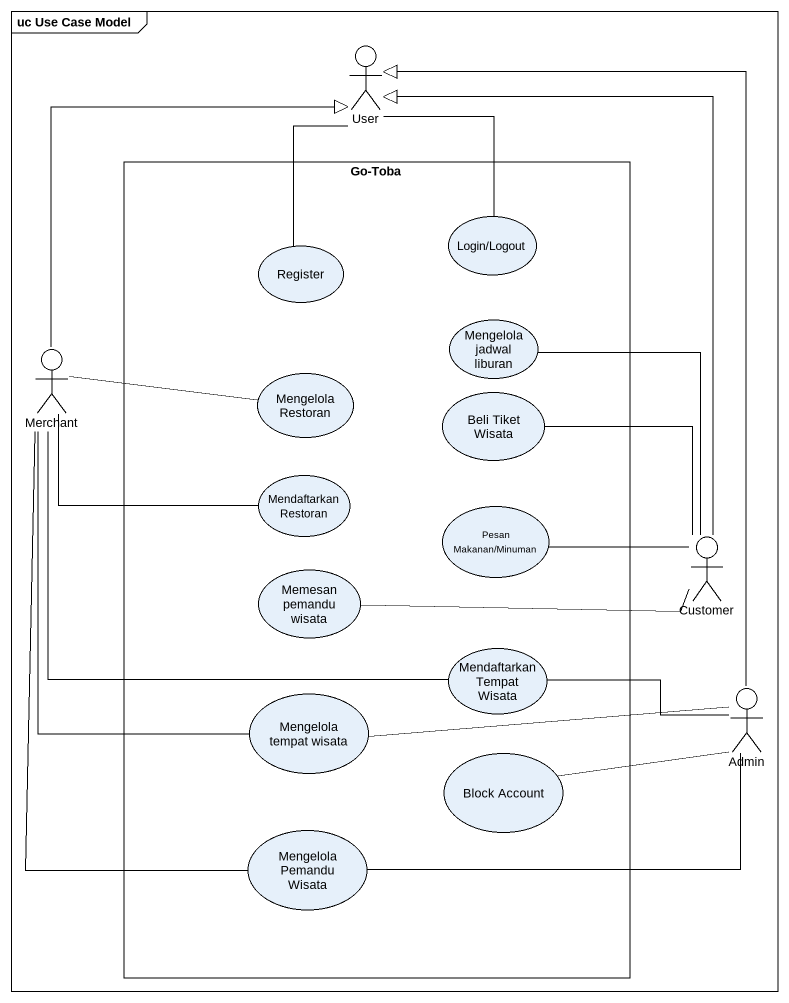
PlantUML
@startuml
mainframe uc Use Case Model
actor User
rectangle "Go-Toba" as Go_Toba {
  usecase "Login/Logout" as Login_Logout
  usecase Register
  usecase "Mengelola jadwal liburan" as Mengelola_jadwal_liburan
  usecase "Mengelola Restoran" as Mengelola_Restoran
  usecase "Beli Tiket Wisata" as Beli_Tiket_Wisata
  usecase "Mendaftarkan Restoran" as Mendaftarkan_Restoran
  usecase "Pesan Makanan/Minuman" as Pesan_Makanan_Minuman
  usecase "Memesan pemandu wisata" as Memesan_pemandu_wisata
  usecase "Mendaftarkan Tempat Wisata" as Mendaftarkan_Tempat_Wisata
  usecase "Mengelola tempat wisata" as Mengelola_tempat_wisata
  usecase "Block Account" as Block_Account
  usecase "Mengelola Pemandu Wisata" as Mengelola_Pemandu_Wisata
}
actor Merchant
actor Customer
actor Admin
User -- Login_Logout
User -- Register
Merchant -up-|> User
Merchant -right- Mengelola_Restoran
Merchant -right- Mendaftarkan_Restoran
Merchant -- Mendaftarkan_Tempat_Wisata
Merchant -- Mengelola_tempat_wisata
Merchant -- Mengelola_Pemandu_Wisata
Customer -up-|> User
Customer -up- Mengelola_jadwal_liburan
Customer -up- Beli_Tiket_Wisata
Customer -left- Pesan_Makanan_Minuman
Customer -left- Memesan_pemandu_wisata
Admin -up-|> User
Admin -left- Mendaftarkan_Tempat_Wisata
Admin -left- Mengelola_tempat_wisata
Admin -left- Block_Account
Mengelola_Pemandu_Wisata -right- Admin
@enduml
